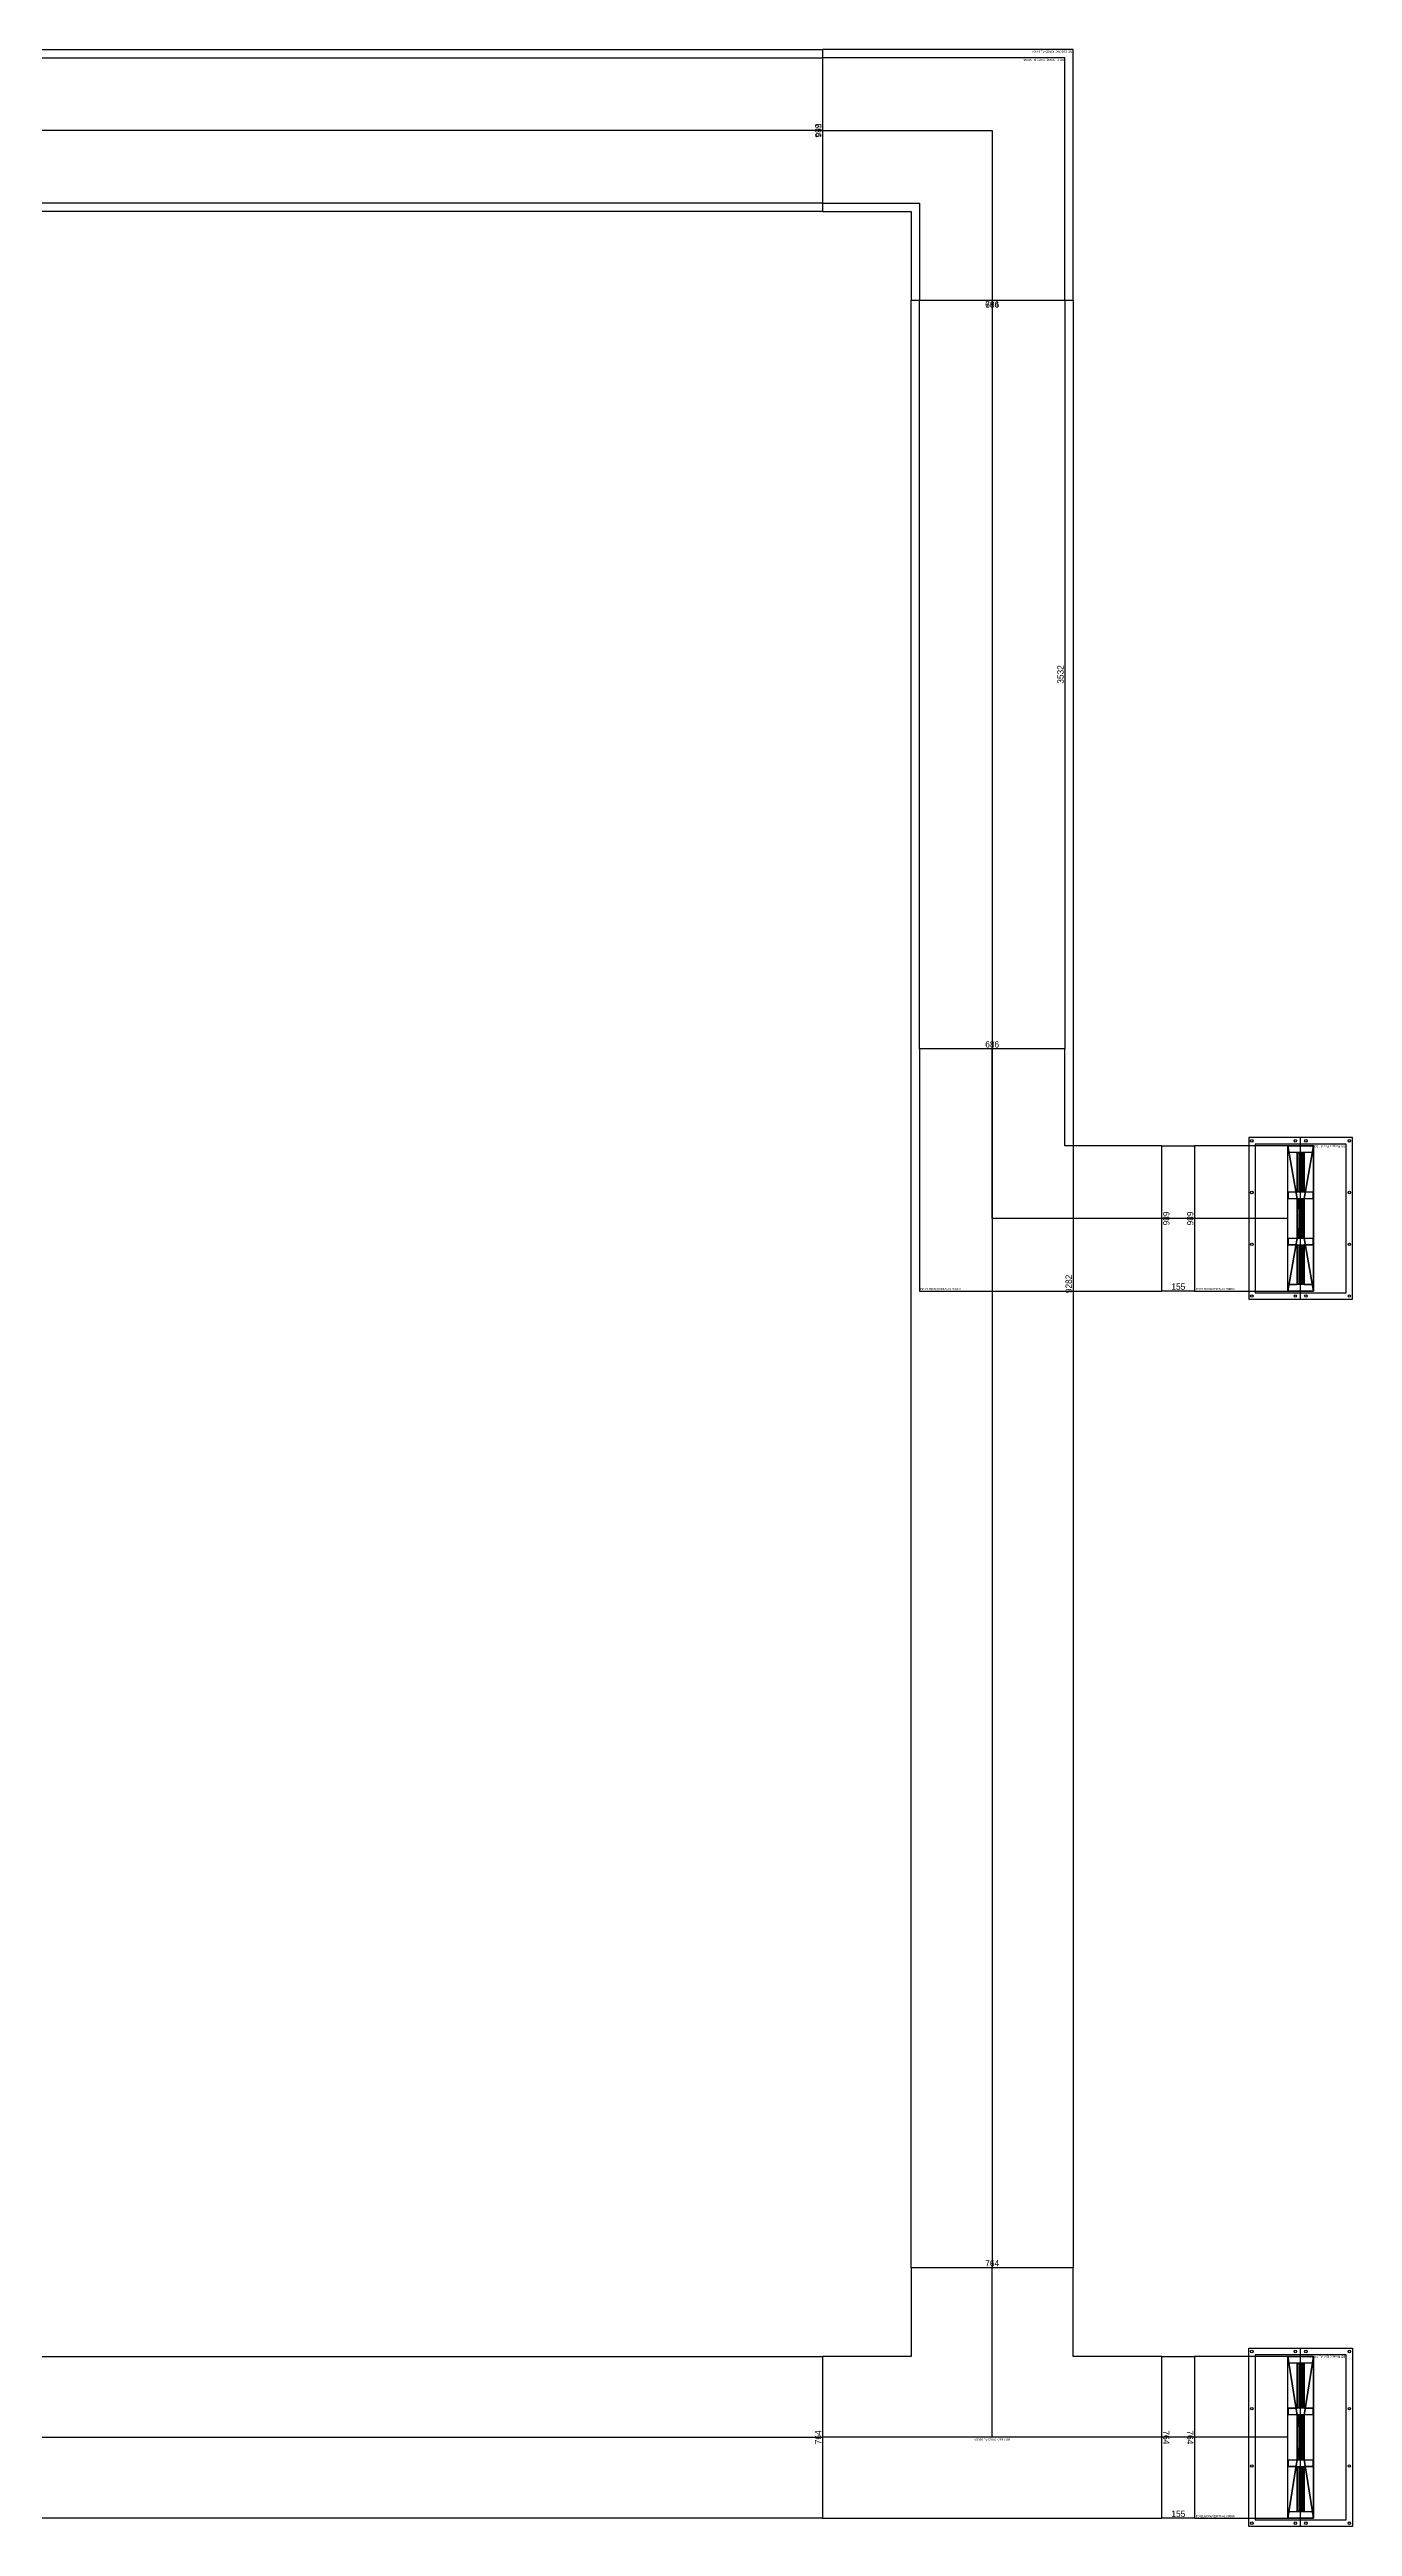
# Model space of a CAD drawing. Header units: millimetres. Extents: x 84228 to 374549, y -351975 to 847575.
# Drawn here: x 136807 to 142954, y -242815 to -231131 of the extents above; entities that cross this region are included whole.
import ezdxf
from ezdxf.enums import TextEntityAlignment as Align

# ---------------------------------------------------------------- set-up
doc = ezdxf.new("R2010")
doc.units = ezdxf.units.MM
doc.header["$LTSCALE"] = 150
doc.layers.get('Defpoints').update_dxf_attribs({"color": 150})
doc.layers.add('-----27 Bus Duct_LV_380-220V_IT BACK UP', color=2, linetype='Continuous')
doc.layers.add('-----27 Bus Duct_LV_380-220V_UT', color=41, linetype='Continuous')
doc.styles.add('ELEC', font='Dotum.ttf')
doc.styles.get("Standard").update_dxf_attribs({"font": 'Dotum.ttf'})
doc.dimstyles.new('전기통신참고용-치수', dxfattribs={"dimscale": 15, "dimtxt": 2, "dimasz": 0, "dimexe": 0, "dimexo": 0, "dimgap": 0.4, "dimtad": 4, "dimdec": 0, "dimzin": 0, "dimdsep": 46, "dimtxsty": 'Standard', "dimblk": 'NONE', "dimcen": 0, "dimse1": 1, "dimse2": 1, "dimsd1": 1, "dimsd2": 1, "dimclrd": 8, "dimclre": 8, "dimclrt": 8, "dimadec": 0, "dimazin": 0, "dimtfac": 1, "dimtdec": 0, "dimtix": 1, "dimtmove": 2, "dimatfit": 0, "dimldrblk": 'NONE', "dimfxl": 2, "dimtolj": 1, "dimtzin": 0, "dimarcsym": 0})

# ---------------------------------------------------------------- blocks, each defined once
blk = doc.blocks.new('*U79')
at = {"color": 0}
blk.add_line((0, 381.5), (0, -381.5), dxfattribs=at)
at = {"color": 1}
for p, q in [((60, 343), (-60, -343)), ((-60, 343), (60, -343))]:
    blk.add_line(p, q, dxfattribs=at)
at = {"color": 0}
for points in [[(-245, -381.5), (245, -381.5), (245, 381.5), (-245, 381.5)], [(-215, -350.5), (215, -350.5), (215, 350.5), (-215, 350.5)]]:
    blk.add_lwpolyline(points, close=True, dxfattribs=at)
at = {"color": 1}
blk.add_lwpolyline([(60, -343), (-60, -343), (-60, 343), (60, 343)], close=True, dxfattribs=at)
for points in [[(-60, 123, -0.41421356), (-58, 125), (-17.2, 125, 0.41421356), (-16.2, 126), (-16.2, 310, 0.41421356), (-17.2, 311), (-58, 311, -0.41421356), (-60, 313), (-60, 343, -0.41421356), (-59, 342), (-59, 313, 0.41421356), (-58, 312), (58, 312, 0.41421356), (59, 313), (59, 342, -0.41421356), (60, 343), (60, 313, -0.41421356), (58, 311), (17.2, 311, 0.41421356), (16.2, 310), (16.2, 126, 0.41421356), (17.2, 125), (58, 125, -0.41421356), (60, 123), (60, 111, -0.41421356), (59, 112), (59, 123, 0.41421356), (58, 124), (-58, 124, 0.41421356), (-59, 123), (-59, 112, -0.41421356), (-60, 111), (-60, 111), (-60, 111), (-60, 111)], [(-15.2, 126), (-15.2, 310, -0.41421356), (-14.2, 311), (14.2, 311, -0.41421356), (15.2, 310), (15.2, 126, -0.41421356), (14.2, 125), (-14.2, 125, -0.41421356)], [(-14.2, 127), (-14.2, 309, -0.41421356), (-13.2, 310), (-8.85, 310, -0.41421356), (-7.85, 309), (-7.85, 127, -0.41421356), (-8.85, 126), (-13.2, 126, -0.41421356)], [(-6.85, 127), (-6.85, 309, -0.41421356), (-5.85, 310), (-1.5, 310, -0.41421356), (-0.5, 309), (-0.5, 127, -0.41421356), (-1.5, 126), (-5.85, 126, -0.41421356)], [(0.5, 127), (0.5, 309, -0.41421356), (1.5, 310), (5.85, 310, -0.41421356), (6.85, 309), (6.85, 127, -0.41421356), (5.85, 126), (1.5, 126, -0.41421356)], [(7.85, 127), (7.85, 309, -0.41421356), (8.85, 310), (13.2, 310, -0.41421356), (14.2, 309), (14.2, 127, -0.41421356), (13.2, 126), (8.85, 126, -0.41421356)], [(-60, -95, -0.41421356), (-58, -93), (-17.2, -93, 0.41421356), (-16.2, -92), (-16.2, 92, 0.41421356), (-17.2, 93), (-58, 93, -0.41421356), (-60, 95), (-60, 109, -0.41421356), (-59, 108), (-59, 95, 0.41421356), (-58, 94), (58, 94, 0.41421356), (59, 95), (59, 108, -0.41421356), (60, 109), (60, 95, -0.41421356), (58, 93), (17.2, 93, 0.41421356), (16.2, 92), (16.2, -92, 0.41421356), (17.2, -93), (58, -93, -0.41421356), (60, -95), (60, -108, -0.41421356), (59, -107), (59, -95, 0.41421356), (58, -94), (-58, -94, 0.41421356), (-59, -95), (-59, -107, -0.41421356), (-60, -108), (-60, -108), (-60, -108), (-60, -108)], [(-15.2, -92), (-15.2, 92, -0.41421356), (-14.2, 93), (14.2, 93, -0.41421356), (15.2, 92), (15.2, -92, -0.41421356), (14.2, -93), (-14.2, -93, -0.41421356)], [(-14.2, -91), (-14.2, 91, -0.41421356), (-13.2, 92), (-8.85, 92, -0.41421356), (-7.85, 91), (-7.85, -91, -0.41421356), (-8.85, -92), (-13.2, -92, -0.41421356)], [(-6.85, -91), (-6.85, 91, -0.41421356), (-5.85, 92), (-1.5, 92, -0.41421356), (-0.5, 91), (-0.5, -91, -0.41421356), (-1.5, -92), (-5.85, -92, -0.41421356)], [(0.5, -91), (0.5, 91, -0.41421356), (1.5, 92), (5.85, 92, -0.41421356), (6.85, 91), (6.85, -91, -0.41421356), (5.85, -92), (1.5, -92, -0.41421356)], [(7.85, -91), (7.85, 91, -0.41421356), (8.85, 92), (13.2, 92, -0.41421356), (14.2, 91), (14.2, -91, -0.41421356), (13.2, -92), (8.85, -92, -0.41421356)], [(-60, -313, -0.41421356), (-58, -311), (-17.2, -311, 0.41421356), (-16.2, -310), (-16.2, -126, 0.41421356), (-17.2, -125), (-58, -125, -0.41421356), (-60, -123), (-60, -110, -0.41421356), (-59, -111), (-59, -123, 0.41421356), (-58, -124), (58, -124, 0.41421356), (59, -123), (59, -111, -0.41421356), (60, -110), (60, -123, -0.41421356), (58, -125), (17.2, -125, 0.41421356), (16.2, -126), (16.2, -310, 0.41421356), (17.2, -311), (58, -311, -0.41421356), (60, -313), (60, -343, -0.41421356), (59, -342), (59, -313, 0.41421356), (58, -312), (-58, -312, 0.41421356), (-59, -313), (-59, -342, -0.41421356), (-60, -343), (-60, -343), (-60, -343), (-60, -343)], [(-15.2, -310), (-15.2, -126, -0.41421356), (-14.2, -125), (14.2, -125, -0.41421356), (15.2, -126), (15.2, -310, -0.41421356), (14.2, -311), (-14.2, -311, -0.41421356)], [(-14.2, -309), (-14.2, -127, -0.41421356), (-13.2, -126), (-8.85, -126, -0.41421356), (-7.85, -127), (-7.85, -309, -0.41421356), (-8.85, -310), (-13.2, -310, -0.41421356)], [(-6.85, -309), (-6.85, -127, -0.41421356), (-5.85, -126), (-1.5, -126, -0.41421356), (-0.5, -127), (-0.5, -309, -0.41421356), (-1.5, -310), (-5.85, -310, -0.41421356)], [(0.5, -309), (0.5, -127, -0.41421356), (1.5, -126), (5.85, -126, -0.41421356), (6.85, -127), (6.85, -309, -0.41421356), (5.85, -310), (1.5, -310, -0.41421356)], [(7.85, -309), (7.85, -127, -0.41421356), (8.85, -126), (13.2, -126, -0.41421356), (14.2, -127), (14.2, -309, -0.41421356), (13.2, -310), (8.85, -310, -0.41421356)]]:
    blk.add_lwpolyline(points, format="xyb", close=True, dxfattribs=at)
at = {"color": 0}
for centre in [(-230, 366), (-25, 366), (25, 366), (230, 366), (-230, 122), (230, 122), (-230, -122), (230, -122), (-230, -366), (-25, -366), (25, -366), (230, -366)]:
    blk.add_circle(centre, 6, dxfattribs=at)
at = {"color": 0, "style": 'ELEC'}
blk.add_text('BD Flanged End-AL 5000A', height=10, dxfattribs=at).set_placement((-210, -340.5), align=Align.MIDDLE_LEFT)
blk = doc.blocks.new('*U69')
at = {"color": 1}
for p, q in [((340, 343), (220, -343)), ((220, 343), (340, -343))]:
    blk.add_line(p, q, dxfattribs=at)
at = {"color": 0}
blk.add_lwpolyline([(-220, -343), (220, -343), (220, 343), (-220, 343)], close=True, dxfattribs=at)
blk.add_lwpolyline([(220, -343), (340, -343), (340, 343), (220, 343)], dxfattribs=at)
at = {"color": 1}
for points in [[(220, 123, -0.41421356), (222, 125), (262.8, 125, 0.41421356), (263.8, 126), (263.8, 310, 0.41421356), (262.8, 311), (222, 311, -0.41421356), (220, 313), (220, 343, -0.41421356), (221, 342), (221, 313, 0.41421356), (222, 312), (338, 312, 0.41421356), (339, 313), (339, 342, -0.41421356), (340, 343), (340, 313, -0.41421356), (338, 311), (297.2, 311, 0.41421356), (296.2, 310), (296.2, 126, 0.41421356), (297.2, 125), (338, 125, -0.41421356), (340, 123), (340, 111, -0.41421356), (339, 112), (339, 123, 0.41421356), (338, 124), (222, 124, 0.41421356), (221, 123), (221, 112, -0.41421356), (220, 111), (220, 111), (220, 111), (220, 111)], [(264.8, 126), (264.8, 310, -0.41421356), (265.8, 311), (294.2, 311, -0.41421356), (295.2, 310), (295.2, 126, -0.41421356), (294.2, 125), (265.8, 125, -0.41421356)], [(265.8, 127), (265.8, 309, -0.41421356), (266.8, 310), (271.15, 310, -0.41421356), (272.15, 309), (272.15, 127, -0.41421356), (271.15, 126), (266.8, 126, -0.41421356)], [(273.15, 127), (273.15, 309, -0.41421356), (274.15, 310), (278.5, 310, -0.41421356), (279.5, 309), (279.5, 127, -0.41421356), (278.5, 126), (274.15, 126, -0.41421356)], [(280.5, 127), (280.5, 309, -0.41421356), (281.5, 310), (285.85, 310, -0.41421356), (286.85, 309), (286.85, 127, -0.41421356), (285.85, 126), (281.5, 126, -0.41421356)], [(287.85, 127), (287.85, 309, -0.41421356), (288.85, 310), (293.2, 310, -0.41421356), (294.2, 309), (294.2, 127, -0.41421356), (293.2, 126), (288.85, 126, -0.41421356)], [(220, -95, -0.41421356), (222, -93), (262.8, -93, 0.41421356), (263.8, -92), (263.8, 92, 0.41421356), (262.8, 93), (222, 93, -0.41421356), (220, 95), (220, 109, -0.41421356), (221, 108), (221, 95, 0.41421356), (222, 94), (338, 94, 0.41421356), (339, 95), (339, 108, -0.41421356), (340, 109), (340, 95, -0.41421356), (338, 93), (297.2, 93, 0.41421356), (296.2, 92), (296.2, -92, 0.41421356), (297.2, -93), (338, -93, -0.41421356), (340, -95), (340, -108, -0.41421356), (339, -107), (339, -95, 0.41421356), (338, -94), (222, -94, 0.41421356), (221, -95), (221, -107, -0.41421356), (220, -108), (220, -108), (220, -108), (220, -108)], [(264.8, -92), (264.8, 92, -0.41421356), (265.8, 93), (294.2, 93, -0.41421356), (295.2, 92), (295.2, -92, -0.41421356), (294.2, -93), (265.8, -93, -0.41421356)], [(265.8, -91), (265.8, 91, -0.41421356), (266.8, 92), (271.15, 92, -0.41421356), (272.15, 91), (272.15, -91, -0.41421356), (271.15, -92), (266.8, -92, -0.41421356)], [(273.15, -91), (273.15, 91, -0.41421356), (274.15, 92), (278.5, 92, -0.41421356), (279.5, 91), (279.5, -91, -0.41421356), (278.5, -92), (274.15, -92, -0.41421356)], [(280.5, -91), (280.5, 91, -0.41421356), (281.5, 92), (285.85, 92, -0.41421356), (286.85, 91), (286.85, -91, -0.41421356), (285.85, -92), (281.5, -92, -0.41421356)], [(287.85, -91), (287.85, 91, -0.41421356), (288.85, 92), (293.2, 92, -0.41421356), (294.2, 91), (294.2, -91, -0.41421356), (293.2, -92), (288.85, -92, -0.41421356)], [(220, -313, -0.41421356), (222, -311), (262.8, -311, 0.41421356), (263.8, -310), (263.8, -126, 0.41421356), (262.8, -125), (222, -125, -0.41421356), (220, -123), (220, -110, -0.41421356), (221, -111), (221, -123, 0.41421356), (222, -124), (338, -124, 0.41421356), (339, -123), (339, -111, -0.41421356), (340, -110), (340, -123, -0.41421356), (338, -125), (297.2, -125, 0.41421356), (296.2, -126), (296.2, -310, 0.41421356), (297.2, -311), (338, -311, -0.41421356), (340, -313), (340, -343, -0.41421356), (339, -342), (339, -313, 0.41421356), (338, -312), (222, -312, 0.41421356), (221, -313), (221, -342, -0.41421356), (220, -343), (220, -343), (220, -343), (220, -343)], [(264.8, -310), (264.8, -126, -0.41421356), (265.8, -125), (294.2, -125, -0.41421356), (295.2, -126), (295.2, -310, -0.41421356), (294.2, -311), (265.8, -311, -0.41421356)], [(265.8, -309), (265.8, -127, -0.41421356), (266.8, -126), (271.15, -126, -0.41421356), (272.15, -127), (272.15, -309, -0.41421356), (271.15, -310), (266.8, -310, -0.41421356)], [(273.15, -309), (273.15, -127, -0.41421356), (274.15, -126), (278.5, -126, -0.41421356), (279.5, -127), (279.5, -309, -0.41421356), (278.5, -310), (274.15, -310, -0.41421356)], [(280.5, -309), (280.5, -127, -0.41421356), (281.5, -126), (285.85, -126, -0.41421356), (286.85, -127), (286.85, -309, -0.41421356), (285.85, -310), (281.5, -310, -0.41421356)], [(287.85, -309), (287.85, -127, -0.41421356), (288.85, -126), (293.2, -126, -0.41421356), (294.2, -127), (294.2, -309, -0.41421356), (293.2, -310), (288.85, -310, -0.41421356)]]:
    blk.add_lwpolyline(points, format="xyb", close=True, dxfattribs=at)
blk.add_lwpolyline([(220, 0), (-220, 0)], dxfattribs=at)
at = {"color": 0, "style": 'ELEC'}
blk.add_text('BD ELBOW(VERT)-AL 5000A', height=10, dxfattribs=at).set_placement((-215, -333), align=Align.MIDDLE_LEFT)
blk = doc.blocks.new('*D331')
at = {"layer": 'Defpoints', "color": 0, "transparency": 16777216}
for p in [(0, 3000), (686, 3000), (686, 3000)]:
    blk.add_point(p, dxfattribs=at)
at = {"color": 0, "transparency": 16777216, "insert": (343, 2979), "char_height": 30, "attachment_point": 5}
blk.add_mtext('\\A1;{\\C0;686}', dxfattribs=at)
blk = doc.blocks.new('_None')
blk = doc.blocks.new('*D332')
at = {"layer": 'Defpoints', "color": 0, "transparency": 16777216}
for p in [(686, 3000), (686, 3000), (686, 2845)]:
    blk.add_point(p, dxfattribs=at)
at = {"color": 0, "transparency": 16777216, "insert": (665, 2923), "char_height": 30, "attachment_point": 5, "rotation": 90}
blk.add_mtext('\\A1;{\\C0;155}', dxfattribs=at)
blk = doc.blocks.new('*D333')
at = {"layer": 'Defpoints', "color": 0, "transparency": 16777216}
for p in [(0, 2845), (686, 2845), (686, 2845)]:
    blk.add_point(p, dxfattribs=at)
at = {"color": 0, "transparency": 16777216, "insert": (343, 2866), "char_height": 30, "attachment_point": 5}
blk.add_mtext('\\A1;{\\C0;686}', dxfattribs=at)
blk = doc.blocks.new('*U74')
at = {"color": 0}
blk.add_lwpolyline([(-343, -343), (800, -343), (800, 343), (343, 343), (343, 800), (-343, 800)], close=True, dxfattribs=at)
at = {"color": 1}
blk.add_lwpolyline([(800, 0), (0, 0), (0, 800)], dxfattribs=at)
at = {"color": 0, "style": 'ELEC'}
blk.add_text('BD ELBOW(HORIZ)-AL 5000A', height=10, dxfattribs=at).set_placement((-338, -333), align=Align.MIDDLE_LEFT)
blk = doc.blocks.new('*D187')
at = {"layer": 'Defpoints', "color": 0, "transparency": 16777216}
for p in [(0, 6377), (686, 6377), (686, 6377)]:
    blk.add_point(p, dxfattribs=at)
at = {"color": 0, "transparency": 16777216, "insert": (343, 6356), "char_height": 30, "attachment_point": 5}
blk.add_mtext('\\A1;{\\C0;686}', dxfattribs=at)
blk = doc.blocks.new('*D188')
at = {"layer": 'Defpoints', "color": 0, "transparency": 16777216}
for p in [(686, 6377), (686, 6377), (686, 2845)]:
    blk.add_point(p, dxfattribs=at)
at = {"color": 0, "transparency": 16777216, "insert": (665, 4611), "char_height": 30, "attachment_point": 5, "rotation": 90}
blk.add_mtext('\\A1;{\\C0;3532}', dxfattribs=at)
blk = doc.blocks.new('*D189')
at = {"layer": 'Defpoints', "color": 0, "transparency": 16777216}
for p in [(0, 2845), (686, 2845), (686, 2845)]:
    blk.add_point(p, dxfattribs=at)
at = {"color": 0, "transparency": 16777216, "insert": (343, 2866), "char_height": 30, "attachment_point": 5}
blk.add_mtext('\\A1;{\\C0;686}', dxfattribs=at)
blk = doc.blocks.new('*D191')
at = {"layer": 'Defpoints', "color": 0, "transparency": 16777216}
for p in [(0, 8100), (686, 8100), (686, 8100)]:
    blk.add_point(p, dxfattribs=at)
at = {"color": 0, "transparency": 16777216, "insert": (343, 8079), "char_height": 30, "attachment_point": 5}
blk.add_mtext('\\A1;{\\C0;686}', dxfattribs=at)
blk = doc.blocks.new('*D192')
at = {"layer": 'Defpoints', "color": 0, "transparency": 16777216}
for p in [(686, 8100), (686, 8100), (686, -13562)]:
    blk.add_point(p, dxfattribs=at)
at = {"color": 0, "transparency": 16777216, "insert": (665, -2731), "char_height": 30, "attachment_point": 5, "rotation": 90}
blk.add_mtext('\\A1;{\\C0;21662}', dxfattribs=at)
blk = doc.blocks.new('*U5')
at = {"color": 1}
for p, q in [((60, 382), (-60, -382)), ((-60, 382), (60, -382))]:
    blk.add_line(p, q, dxfattribs=at)
at = {"color": 0}
blk.add_line((0, 420.5), (0, -420.5), dxfattribs=at)
for points in [[(245, -420.5), (-245, -420.5), (-245, 420.5), (245, 420.5)], [(-215, -389.5), (215, -389.5), (215, 389.5), (-215, 389.5)]]:
    blk.add_lwpolyline(points, close=True, dxfattribs=at)
at = {"color": 1}
blk.add_lwpolyline([(60, -382), (-60, -382), (-60, 382), (60, 382)], close=True, dxfattribs=at)
for points in [[(-60, 136, -0.41421356), (-58, 138), (-17.2, 138, 0.41421356), (-16.2, 139), (-16.2, 349, 0.41421356), (-17.2, 350), (-58, 350, -0.41421356), (-60, 352), (-60, 382, -0.41421356), (-59, 381), (-59, 352, 0.41421356), (-58, 351), (58, 351, 0.41421356), (59, 352), (59, 381, -0.41421356), (60, 382), (60, 352, -0.41421356), (58, 350), (17.2, 350, 0.41421356), (16.2, 349), (16.2, 139, 0.41421356), (17.2, 138), (58, 138, -0.41421356), (60, 136), (60, 124, -0.41421356), (59, 125), (59, 136, 0.41421356), (58, 137), (-58, 137, 0.41421356), (-59, 136), (-59, 125, -0.41421356), (-60, 124), (-60, 124), (-60, 124), (-60, 124)], [(-15.2, 139), (-15.2, 349, -0.41421356), (-14.2, 350), (14.2, 350, -0.41421356), (15.2, 349), (15.2, 139, -0.41421356), (14.2, 138), (-14.2, 138, -0.41421356)], [(-14.2, 140), (-14.2, 348, -0.41421356), (-13.2, 349), (-8.85, 349, -0.41421356), (-7.85, 348), (-7.85, 140, -0.41421356), (-8.85, 139), (-13.2, 139, -0.41421356)], [(-6.85, 140), (-6.85, 348, -0.41421356), (-5.85, 349), (-1.5, 349, -0.41421356), (-0.5, 348), (-0.5, 140, -0.41421356), (-1.5, 139), (-5.85, 139, -0.41421356)], [(0.5, 140), (0.5, 348, -0.41421356), (1.5, 349), (5.85, 349, -0.41421356), (6.85, 348), (6.85, 140, -0.41421356), (5.85, 139), (1.5, 139, -0.41421356)], [(7.85, 140), (7.85, 348, -0.41421356), (8.85, 349), (13.2, 349, -0.41421356), (14.2, 348), (14.2, 140, -0.41421356), (13.2, 139), (8.85, 139, -0.41421356)], [(-60, -108, -0.41421356), (-58, -106), (-17.2, -106, 0.41421356), (-16.2, -105), (-16.2, 105, 0.41421356), (-17.2, 106), (-58, 106, -0.41421356), (-60, 108), (-60, 122, -0.41421356), (-59, 121), (-59, 108, 0.41421356), (-58, 107), (58, 107, 0.41421356), (59, 108), (59, 121, -0.41421356), (60, 122), (60, 108, -0.41421356), (58, 106), (17.2, 106, 0.41421356), (16.2, 105), (16.2, -105, 0.41421356), (17.2, -106), (58, -106, -0.41421356), (60, -108), (60, -121, -0.41421356), (59, -120), (59, -108, 0.41421356), (58, -107), (-58, -107, 0.41421356), (-59, -108), (-59, -120, -0.41421356), (-60, -121), (-60, -121), (-60, -121), (-60, -121)], [(-15.2, -105), (-15.2, 105, -0.41421356), (-14.2, 106), (14.2, 106, -0.41421356), (15.2, 105), (15.2, -105, -0.41421356), (14.2, -106), (-14.2, -106, -0.41421356)], [(-14.2, -104), (-14.2, 104, -0.41421356), (-13.2, 105), (-8.85, 105, -0.41421356), (-7.85, 104), (-7.85, -104, -0.41421356), (-8.85, -105), (-13.2, -105, -0.41421356)], [(-6.85, -104), (-6.85, 104, -0.41421356), (-5.85, 105), (-1.5, 105, -0.41421356), (-0.5, 104), (-0.5, -104, -0.41421356), (-1.5, -105), (-5.85, -105, -0.41421356)], [(0.5, -104), (0.5, 104, -0.41421356), (1.5, 105), (5.85, 105, -0.41421356), (6.85, 104), (6.85, -104, -0.41421356), (5.85, -105), (1.5, -105, -0.41421356)], [(7.85, -104), (7.85, 104, -0.41421356), (8.85, 105), (13.2, 105, -0.41421356), (14.2, 104), (14.2, -104, -0.41421356), (13.2, -105), (8.85, -105, -0.41421356)], [(-60, -352, -0.41421356), (-58, -350), (-17.2, -350, 0.41421356), (-16.2, -349), (-16.2, -139, 0.41421356), (-17.2, -138), (-58, -138, -0.41421356), (-60, -136), (-60, -123, -0.41421356), (-59, -124), (-59, -136, 0.41421356), (-58, -137), (58, -137, 0.41421356), (59, -136), (59, -124, -0.41421356), (60, -123), (60, -136, -0.41421356), (58, -138), (17.2, -138, 0.41421356), (16.2, -139), (16.2, -349, 0.41421356), (17.2, -350), (58, -350, -0.41421356), (60, -352), (60, -382, -0.41421356), (59, -381), (59, -352, 0.41421356), (58, -351), (-58, -351, 0.41421356), (-59, -352), (-59, -381, -0.41421356), (-60, -382), (-60, -382), (-60, -382), (-60, -382)], [(-15.2, -349), (-15.2, -139, -0.41421356), (-14.2, -138), (14.2, -138, -0.41421356), (15.2, -139), (15.2, -349, -0.41421356), (14.2, -350), (-14.2, -350, -0.41421356)], [(-14.2, -348), (-14.2, -140, -0.41421356), (-13.2, -139), (-8.85, -139, -0.41421356), (-7.85, -140), (-7.85, -348, -0.41421356), (-8.85, -349), (-13.2, -349, -0.41421356)], [(-6.85, -348), (-6.85, -140, -0.41421356), (-5.85, -139), (-1.5, -139, -0.41421356), (-0.5, -140), (-0.5, -348, -0.41421356), (-1.5, -349), (-5.85, -349, -0.41421356)], [(0.5, -348), (0.5, -140, -0.41421356), (1.5, -139), (5.85, -139, -0.41421356), (6.85, -140), (6.85, -348, -0.41421356), (5.85, -349), (1.5, -349, -0.41421356)], [(7.85, -348), (7.85, -140, -0.41421356), (8.85, -139), (13.2, -139, -0.41421356), (14.2, -140), (14.2, -348, -0.41421356), (13.2, -349), (8.85, -349, -0.41421356)]]:
    blk.add_lwpolyline(points, format="xyb", close=True, dxfattribs=at)
at = {"color": 0}
for centre in [(-230, 405), (-25, 405), (25, 405), (230, 405), (-230, 135), (230, 135), (-230, -135), (230, -135), (-230, -405), (-25, -405), (25, -405), (230, -405)]:
    blk.add_circle(centre, 6, dxfattribs=at)
at = {"color": 0, "style": 'ELEC'}
blk.add_text('BD Flanged End-AL 6300A', height=10, dxfattribs=at).set_placement((-210, -379.5), align=Align.MIDDLE_LEFT)
blk = doc.blocks.new('*U7')
at = {"color": 1}
for p, q in [((340, 382), (220, -382)), ((220, 382), (340, -382))]:
    blk.add_line(p, q, dxfattribs=at)
at = {"color": 0}
blk.add_lwpolyline([(-220, -382), (220, -382), (220, 382), (-220, 382)], close=True, dxfattribs=at)
blk.add_lwpolyline([(220, -382), (340, -382), (340, 382), (220, 382)], dxfattribs=at)
at = {"color": 1}
for points in [[(220, 136, -0.41421356), (222, 138), (262.8, 138, 0.41421356), (263.8, 139), (263.8, 349, 0.41421356), (262.8, 350), (222, 350, -0.41421356), (220, 352), (220, 382, -0.41421356), (221, 381), (221, 352, 0.41421356), (222, 351), (338, 351, 0.41421356), (339, 352), (339, 381, -0.41421356), (340, 382), (340, 352, -0.41421356), (338, 350), (297.2, 350, 0.41421356), (296.2, 349), (296.2, 139, 0.41421356), (297.2, 138), (338, 138, -0.41421356), (340, 136), (340, 124, -0.41421356), (339, 125), (339, 136, 0.41421356), (338, 137), (222, 137, 0.41421356), (221, 136), (221, 125, -0.41421356), (220, 124), (220, 124), (220, 124), (220, 124)], [(264.8, 139), (264.8, 349, -0.41421356), (265.8, 350), (294.2, 350, -0.41421356), (295.2, 349), (295.2, 139, -0.41421356), (294.2, 138), (265.8, 138, -0.41421356)], [(265.8, 140), (265.8, 348, -0.41421356), (266.8, 349), (271.15, 349, -0.41421356), (272.15, 348), (272.15, 140, -0.41421356), (271.15, 139), (266.8, 139, -0.41421356)], [(273.15, 140), (273.15, 348, -0.41421356), (274.15, 349), (278.5, 349, -0.41421356), (279.5, 348), (279.5, 140, -0.41421356), (278.5, 139), (274.15, 139, -0.41421356)], [(280.5, 140), (280.5, 348, -0.41421356), (281.5, 349), (285.85, 349, -0.41421356), (286.85, 348), (286.85, 140, -0.41421356), (285.85, 139), (281.5, 139, -0.41421356)], [(287.85, 140), (287.85, 348, -0.41421356), (288.85, 349), (293.2, 349, -0.41421356), (294.2, 348), (294.2, 140, -0.41421356), (293.2, 139), (288.85, 139, -0.41421356)], [(220, -108, -0.41421356), (222, -106), (262.8, -106, 0.41421356), (263.8, -105), (263.8, 105, 0.41421356), (262.8, 106), (222, 106, -0.41421356), (220, 108), (220, 122, -0.41421356), (221, 121), (221, 108, 0.41421356), (222, 107), (338, 107, 0.41421356), (339, 108), (339, 121, -0.41421356), (340, 122), (340, 108, -0.41421356), (338, 106), (297.2, 106, 0.41421356), (296.2, 105), (296.2, -105, 0.41421356), (297.2, -106), (338, -106, -0.41421356), (340, -108), (340, -121, -0.41421356), (339, -120), (339, -108, 0.41421356), (338, -107), (222, -107, 0.41421356), (221, -108), (221, -120, -0.41421356), (220, -121), (220, -121), (220, -121), (220, -121)], [(264.8, -105), (264.8, 105, -0.41421356), (265.8, 106), (294.2, 106, -0.41421356), (295.2, 105), (295.2, -105, -0.41421356), (294.2, -106), (265.8, -106, -0.41421356)], [(265.8, -104), (265.8, 104, -0.41421356), (266.8, 105), (271.15, 105, -0.41421356), (272.15, 104), (272.15, -104, -0.41421356), (271.15, -105), (266.8, -105, -0.41421356)], [(273.15, -104), (273.15, 104, -0.41421356), (274.15, 105), (278.5, 105, -0.41421356), (279.5, 104), (279.5, -104, -0.41421356), (278.5, -105), (274.15, -105, -0.41421356)], [(280.5, -104), (280.5, 104, -0.41421356), (281.5, 105), (285.85, 105, -0.41421356), (286.85, 104), (286.85, -104, -0.41421356), (285.85, -105), (281.5, -105, -0.41421356)], [(287.85, -104), (287.85, 104, -0.41421356), (288.85, 105), (293.2, 105, -0.41421356), (294.2, 104), (294.2, -104, -0.41421356), (293.2, -105), (288.85, -105, -0.41421356)], [(220, -352, -0.41421356), (222, -350), (262.8, -350, 0.41421356), (263.8, -349), (263.8, -139, 0.41421356), (262.8, -138), (222, -138, -0.41421356), (220, -136), (220, -123, -0.41421356), (221, -124), (221, -136, 0.41421356), (222, -137), (338, -137, 0.41421356), (339, -136), (339, -124, -0.41421356), (340, -123), (340, -136, -0.41421356), (338, -138), (297.2, -138, 0.41421356), (296.2, -139), (296.2, -349, 0.41421356), (297.2, -350), (338, -350, -0.41421356), (340, -352), (340, -382, -0.41421356), (339, -381), (339, -352, 0.41421356), (338, -351), (222, -351, 0.41421356), (221, -352), (221, -381, -0.41421356), (220, -382), (220, -382), (220, -382), (220, -382)], [(264.8, -349), (264.8, -139, -0.41421356), (265.8, -138), (294.2, -138, -0.41421356), (295.2, -139), (295.2, -349, -0.41421356), (294.2, -350), (265.8, -350, -0.41421356)], [(265.8, -348), (265.8, -140, -0.41421356), (266.8, -139), (271.15, -139, -0.41421356), (272.15, -140), (272.15, -348, -0.41421356), (271.15, -349), (266.8, -349, -0.41421356)], [(273.15, -348), (273.15, -140, -0.41421356), (274.15, -139), (278.5, -139, -0.41421356), (279.5, -140), (279.5, -348, -0.41421356), (278.5, -349), (274.15, -349, -0.41421356)], [(280.5, -348), (280.5, -140, -0.41421356), (281.5, -139), (285.85, -139, -0.41421356), (286.85, -140), (286.85, -348, -0.41421356), (285.85, -349), (281.5, -349, -0.41421356)], [(287.85, -348), (287.85, -140, -0.41421356), (288.85, -139), (293.2, -139, -0.41421356), (294.2, -140), (294.2, -348, -0.41421356), (293.2, -349), (288.85, -349, -0.41421356)]]:
    blk.add_lwpolyline(points, format="xyb", close=True, dxfattribs=at)
blk.add_lwpolyline([(220, 0), (-220, 0)], dxfattribs=at)
at = {"color": 0, "style": 'ELEC'}
blk.add_text('BD ELBOW(VERT)-AL 6300A', height=10, dxfattribs=at).set_placement((-215, -372), align=Align.MIDDLE_LEFT)
blk = doc.blocks.new('*D622')
at = {"layer": 'Defpoints', "color": 0, "transparency": 16777216}
for p in [(0, 7545), (764, 7545), (764, 7545)]:
    blk.add_point(p, dxfattribs=at)
at = {"color": 0, "transparency": 16777216, "insert": (382, 7524), "char_height": 30, "attachment_point": 5}
blk.add_mtext('\\A1;{\\C0;764}', dxfattribs=at)
blk = doc.blocks.new('*D623')
at = {"layer": 'Defpoints', "color": 0, "transparency": 16777216}
for p in [(764, 7545), (764, 7545), (764, -5081)]:
    blk.add_point(p, dxfattribs=at)
at = {"color": 0, "transparency": 16777216, "insert": (743, 1232), "char_height": 30, "attachment_point": 5, "rotation": 90}
blk.add_mtext('\\A1;{\\C0;12626}', dxfattribs=at)
blk = doc.blocks.new('*D624')
at = {"layer": 'Defpoints', "color": 0, "transparency": 16777216}
for p in [(0, -5081), (764, -5081), (764, -5081)]:
    blk.add_point(p, dxfattribs=at)
at = {"color": 0, "transparency": 16777216, "insert": (382, -5060), "char_height": 30, "attachment_point": 5}
blk.add_mtext('\\A1;{\\C0;764}', dxfattribs=at)
blk = doc.blocks.new('*D11')
at = {"layer": 'Defpoints', "color": 0, "transparency": 16777216}
for p in [(0, 3000), (764, 3000), (764, 3000)]:
    blk.add_point(p, dxfattribs=at)
at = {"color": 0, "transparency": 16777216, "insert": (382, 2979), "char_height": 30, "attachment_point": 5}
blk.add_mtext('\\A1;{\\C0;764}', dxfattribs=at)
blk = doc.blocks.new('*D12')
at = {"layer": 'Defpoints', "color": 0, "transparency": 16777216}
for p in [(764, 3000), (764, 3000), (764, 2845)]:
    blk.add_point(p, dxfattribs=at)
at = {"color": 0, "transparency": 16777216, "insert": (743, 2923), "char_height": 30, "attachment_point": 5, "rotation": 90}
blk.add_mtext('\\A1;{\\C0;155}', dxfattribs=at)
blk = doc.blocks.new('*D13')
at = {"layer": 'Defpoints', "color": 0, "transparency": 16777216}
for p in [(0, 2845), (764, 2845), (764, 2845)]:
    blk.add_point(p, dxfattribs=at)
at = {"color": 0, "transparency": 16777216, "insert": (382, 2866), "char_height": 30, "attachment_point": 5}
blk.add_mtext('\\A1;{\\C0;764}', dxfattribs=at)
blk = doc.blocks.new('*D618')
at = {"layer": 'Defpoints', "color": 0, "transparency": 16777216}
for p in [(0, 12127), (764, 12127), (764, 12127)]:
    blk.add_point(p, dxfattribs=at)
at = {"color": 0, "transparency": 16777216, "insert": (382, 12106), "char_height": 30, "attachment_point": 5}
blk.add_mtext('\\A1;{\\C0;764}', dxfattribs=at)
blk = doc.blocks.new('*D619')
at = {"layer": 'Defpoints', "color": 0, "transparency": 16777216}
for p in [(764, 12127), (764, 12127), (764, 2845)]:
    blk.add_point(p, dxfattribs=at)
at = {"color": 0, "transparency": 16777216, "insert": (743, 7486), "char_height": 30, "attachment_point": 5, "rotation": 90}
blk.add_mtext('\\A1;{\\C0;9282}', dxfattribs=at)
blk = doc.blocks.new('*D620')
at = {"layer": 'Defpoints', "color": 0, "transparency": 16777216}
for p in [(0, 2845), (764, 2845), (764, 2845)]:
    blk.add_point(p, dxfattribs=at)
at = {"color": 0, "transparency": 16777216, "insert": (382, 2866), "char_height": 30, "attachment_point": 5}
blk.add_mtext('\\A1;{\\C0;764}', dxfattribs=at)
blk = doc.blocks.new('*U15')
at = {"color": 0}
blk.add_lwpolyline([(-382, -382), (800, -382), (800, 382), (382, 382), (382, 800), (-382, 800)], close=True, dxfattribs=at)
at = {"color": 1}
blk.add_lwpolyline([(800, 0), (0, 0), (0, 800)], dxfattribs=at)
at = {"color": 0, "style": 'ELEC'}
blk.add_text('BD ELBOW(HORIZ)-AL 6300A', height=10, dxfattribs=at).set_placement((-377, -372), align=Align.MIDDLE_LEFT)
blk = doc.blocks.new('*U21')
at = {"color": 0}
blk.add_lwpolyline([(-800, -382), (-382, -382), (-382, -800), (382, -800), (382, -382), (800, -382), (800, 382), (-800, 382)], close=True, dxfattribs=at)
at = {"color": 1}
for points in [[(-800, 0), (800, 0)], [(0, 0), (0, -800)]]:
    blk.add_lwpolyline(points, dxfattribs=at)
at = {"color": 0, "style": 'ELEC'}
blk.add_text('BD TEE(HORIZ)-AL 6300A', height=10, dxfattribs=at).set_placement((0, 10), align=Align.MIDDLE)
blk = doc.blocks.new('*D631')
at = {"layer": 'Defpoints', "color": 0, "transparency": 16777216}
for p in [(764, 26299), (764, 26299), (764, 2845)]:
    blk.add_point(p, dxfattribs=at)
at = {"color": 0, "transparency": 16777216, "insert": (743, 14572), "char_height": 30, "attachment_point": 5, "rotation": 90}
blk.add_mtext('\\A1;{\\C0;23454}', dxfattribs=at)
blk = doc.blocks.new('*D632')
at = {"layer": 'Defpoints', "color": 0, "transparency": 16777216}
for p in [(0, 2845), (764, 2845), (764, 2845)]:
    blk.add_point(p, dxfattribs=at)
at = {"color": 0, "transparency": 16777216, "insert": (382, 2866), "char_height": 30, "attachment_point": 5}
blk.add_mtext('\\A1;{\\C0;764}', dxfattribs=at)
blk = doc.blocks.new('*U330')
at = {"color": 1}
blk.add_line((343, 3000), (343, 2845), dxfattribs=at)
at = {"color": 0}
blk.add_lwpolyline([(686, 2845), (0, 2845), (0, 3000), (686, 3000)], close=True, dxfattribs=at)
for base, p1, p2, override, picture, middle in [((686, 3000), (0, 3000), (686, 3000), {"dimtxsty": 'Standard', "dimclrd": 0, "dimclre": 0, "dimclrt": 0}, '*D331', (343, 2979)), ((686, 2845), (0, 2845), (686, 2845), {"dimtad": 1, "dimtxsty": 'Standard', "dimclrd": 0, "dimclre": 0, "dimclrt": 0}, '*D333', (343, 2866))]:
    dim = blk.add_linear_dim(base=base, p1=p1, p2=p2, text='{\\C0;<>}', dimstyle='전기통신참고용-치수', override=override, dxfattribs=at)
    dim.commit()
    dim.dimension.update_dxf_attribs({"geometry": picture, "text_midpoint": middle})
dim = blk.add_linear_dim(base=(686, 3000), p1=(686, 2845), p2=(686, 3000), angle=90, text='{\\C0;<>}', dimstyle='전기통신참고용-치수', override={"dimtad": 1, "dimtxsty": 'Standard', "dimclrd": 0, "dimclre": 0, "dimclrt": 0}, dxfattribs=at)
dim.commit()
dim.dimension.update_dxf_attribs({"geometry": '*D332', "text_midpoint": (665, 2922.5)})
blk = doc.blocks.new('*U186')
at = {"color": 1}
blk.add_line((343, 6377), (343, 2845), dxfattribs=at)
at = {"color": 0}
blk.add_lwpolyline([(686, 2845), (0, 2845), (0, 6377), (686, 6377)], close=True, dxfattribs=at)
for base, p1, p2, override, picture, middle in [((686, 6377), (0, 6377), (686, 6377), {"dimtxsty": 'Standard', "dimclrd": 0, "dimclre": 0, "dimclrt": 0}, '*D187', (343, 6356)), ((686, 2845), (0, 2845), (686, 2845), {"dimtad": 1, "dimtxsty": 'Standard', "dimclrd": 0, "dimclre": 0, "dimclrt": 0}, '*D189', (343, 2866))]:
    dim = blk.add_linear_dim(base=base, p1=p1, p2=p2, text='{\\C0;<>}', dimstyle='전기통신참고용-치수', override=override, dxfattribs=at)
    dim.commit()
    dim.dimension.update_dxf_attribs({"geometry": picture, "text_midpoint": middle})
dim = blk.add_linear_dim(base=(686, 6377), p1=(686, 2845), p2=(686, 6377), angle=90, text='{\\C0;<>}', dimstyle='전기통신참고용-치수', override={"dimtad": 1, "dimtxsty": 'Standard', "dimclrd": 0, "dimclre": 0, "dimclrt": 0}, dxfattribs=at)
dim.commit()
dim.dimension.update_dxf_attribs({"geometry": '*D188', "text_midpoint": (665, 4611)})
blk = doc.blocks.new('*U190')
at = {"color": 1}
blk.add_line((343, 8100), (343, -13562), dxfattribs=at)
at = {"color": 0}
blk.add_lwpolyline([(686, -13562), (0, -13562), (0, 8100), (686, 8100)], close=True, dxfattribs=at)
dim = blk.add_linear_dim(base=(686, 8100), p1=(0, 8100), p2=(686, 8100), text='{\\C0;<>}', dimstyle='전기통신참고용-치수', override={"dimtxsty": 'Standard', "dimclrd": 0, "dimclre": 0, "dimclrt": 0}, dxfattribs=at)
dim.commit()
dim.dimension.update_dxf_attribs({"geometry": '*D191', "text_midpoint": (343, 8079)})
dim = blk.add_linear_dim(base=(686, 8100), p1=(686, -13562), p2=(686, 8100), angle=90, text='{\\C0;<>}', dimstyle='전기통신참고용-치수', override={"dimtad": 1, "dimtxsty": 'Standard', "dimclrd": 0, "dimclre": 0, "dimclrt": 0}, dxfattribs=at)
dim.commit()
dim.dimension.update_dxf_attribs({"geometry": '*D192', "text_midpoint": (665, -2731)})
blk = doc.blocks.new('*U621')
at = {"color": 1}
blk.add_line((382, 7545), (382, -5081), dxfattribs=at)
at = {"color": 0}
blk.add_lwpolyline([(764, -5081), (0, -5081), (0, 7545), (764, 7545)], close=True, dxfattribs=at)
for base, p1, p2, override, picture, middle in [((764, 7545), (0, 7545), (764, 7545), {"dimtxsty": 'Standard', "dimclrd": 0, "dimclre": 0, "dimclrt": 0}, '*D622', (382, 7524)), ((764, -5081), (0, -5081), (764, -5081), {"dimtad": 1, "dimtxsty": 'Standard', "dimclrd": 0, "dimclre": 0, "dimclrt": 0}, '*D624', (382, -5060))]:
    dim = blk.add_linear_dim(base=base, p1=p1, p2=p2, text='{\\C0;<>}', dimstyle='전기통신참고용-치수', override=override, dxfattribs=at)
    dim.commit()
    dim.dimension.update_dxf_attribs({"geometry": picture, "text_midpoint": middle})
dim = blk.add_linear_dim(base=(764, 7545), p1=(764, -5081), p2=(764, 7545), angle=90, text='{\\C0;<>}', dimstyle='전기통신참고용-치수', override={"dimtad": 1, "dimtxsty": 'Standard', "dimclrd": 0, "dimclre": 0, "dimclrt": 0}, dxfattribs=at)
dim.commit()
dim.dimension.update_dxf_attribs({"geometry": '*D623', "text_midpoint": (743, 1232)})
blk = doc.blocks.new('*U10')
at = {"color": 1}
blk.add_line((382, 3000), (382, 2845), dxfattribs=at)
at = {"color": 0}
blk.add_lwpolyline([(764, 2845), (0, 2845), (0, 3000), (764, 3000)], close=True, dxfattribs=at)
for base, p1, p2, override, picture, middle in [((764, 3000), (0, 3000), (764, 3000), {"dimtxsty": 'Standard', "dimclrd": 0, "dimclre": 0, "dimclrt": 0}, '*D11', (382, 2979)), ((764, 2845), (0, 2845), (764, 2845), {"dimtad": 1, "dimtxsty": 'Standard', "dimclrd": 0, "dimclre": 0, "dimclrt": 0}, '*D13', (382, 2866))]:
    dim = blk.add_linear_dim(base=base, p1=p1, p2=p2, text='{\\C0;<>}', dimstyle='전기통신참고용-치수', override=override, dxfattribs=at)
    dim.commit()
    dim.dimension.update_dxf_attribs({"geometry": picture, "text_midpoint": middle})
dim = blk.add_linear_dim(base=(764, 3000), p1=(764, 2845), p2=(764, 3000), angle=90, text='{\\C0;<>}', dimstyle='전기통신참고용-치수', override={"dimtad": 1, "dimtxsty": 'Standard', "dimclrd": 0, "dimclre": 0, "dimclrt": 0}, dxfattribs=at)
dim.commit()
dim.dimension.update_dxf_attribs({"geometry": '*D12', "text_midpoint": (743, 2922.5)})
blk = doc.blocks.new('*U617')
at = {"color": 1}
blk.add_line((382, 12127), (382, 2845), dxfattribs=at)
at = {"color": 0}
blk.add_lwpolyline([(764, 2845), (0, 2845), (0, 12127), (764, 12127)], close=True, dxfattribs=at)
for base, p1, p2, override, picture, middle in [((764, 12127), (0, 12127), (764, 12127), {"dimtxsty": 'Standard', "dimclrd": 0, "dimclre": 0, "dimclrt": 0}, '*D618', (382, 12106)), ((764, 2845), (0, 2845), (764, 2845), {"dimtad": 1, "dimtxsty": 'Standard', "dimclrd": 0, "dimclre": 0, "dimclrt": 0}, '*D620', (382, 2866))]:
    dim = blk.add_linear_dim(base=base, p1=p1, p2=p2, text='{\\C0;<>}', dimstyle='전기통신참고용-치수', override=override, dxfattribs=at)
    dim.commit()
    dim.dimension.update_dxf_attribs({"geometry": picture, "text_midpoint": middle})
dim = blk.add_linear_dim(base=(764, 12127), p1=(764, 2845), p2=(764, 12127), angle=90, text='{\\C0;<>}', dimstyle='전기통신참고용-치수', override={"dimtad": 1, "dimtxsty": 'Standard', "dimclrd": 0, "dimclre": 0, "dimclrt": 0}, dxfattribs=at)
dim.commit()
dim.dimension.update_dxf_attribs({"geometry": '*D619', "text_midpoint": (743, 7486)})
blk = doc.blocks.new('*U629')
at = {"color": 1}
blk.add_line((382, 26298.9), (382, 2845), dxfattribs=at)
at = {"color": 0}
blk.add_lwpolyline([(764, 2845), (0, 2845), (0, 26298.9), (764, 26298.9)], close=True, dxfattribs=at)
dim = blk.add_linear_dim(base=(764, 26298.9), p1=(764, 2845), p2=(764, 26298.9), angle=90, text='{\\C0;<>}', dimstyle='전기통신참고용-치수', override={"dimtad": 1, "dimtxsty": 'Standard', "dimclrd": 0, "dimclre": 0, "dimclrt": 0}, dxfattribs=at)
dim.commit()
dim.dimension.update_dxf_attribs({"geometry": '*D631', "text_midpoint": (743, 14572)})
dim = blk.add_linear_dim(base=(764, 2845), p1=(0, 2845), p2=(764, 2845), text='{\\C0;<>}', dimstyle='전기통신참고용-치수', override={"dimtad": 1, "dimtxsty": 'Standard', "dimclrd": 0, "dimclre": 0, "dimclrt": 0}, dxfattribs=at)
dim.commit()
dim.dimension.update_dxf_attribs({"geometry": '*D632', "text_midpoint": (382, 2866)})

msp = doc.modelspace()

# ---------------------------------------------------------------- block references
at = {"layer": '-----27 Bus Duct_LV_380-220V_IT BACK UP'}
for name, p, rotation in [('*U190', (132354, -231170), 270), ('*U74', (141254, -231513), 180), ('*U330', (139209, -236302), 270), ('*U79', (142709, -236645), 180)]:
    msp.add_blockref(name, p, dxfattribs=dict(at, rotation=rotation))
for name, p in [('*U186', (140911, -238690)), ('*U74', (141254, -236645)), ('*U69', (142429, -236645))]:
    msp.add_blockref(name, p, dxfattribs=at)
at = {"layer": '-----27 Bus Duct_LV_380-220V_UT'}
for name, p, rotation in [('*U621', (132909, -231131), 270), ('*U15', (141254, -231513), 180), ('*U21', (141254, -242395), 180), ('*U5', (142709, -242395), 180), ('*U629', (143299, -242777), 90), ('*U10', (139209, -242013), 270)]:
    msp.add_blockref(name, p, dxfattribs=dict(at, rotation=rotation))
for name, p in [('*U617', (140872, -244440)), ('*U7', (142429, -242395))]:
    msp.add_blockref(name, p, dxfattribs=at)

doc.saveas('drawing.dxf')
